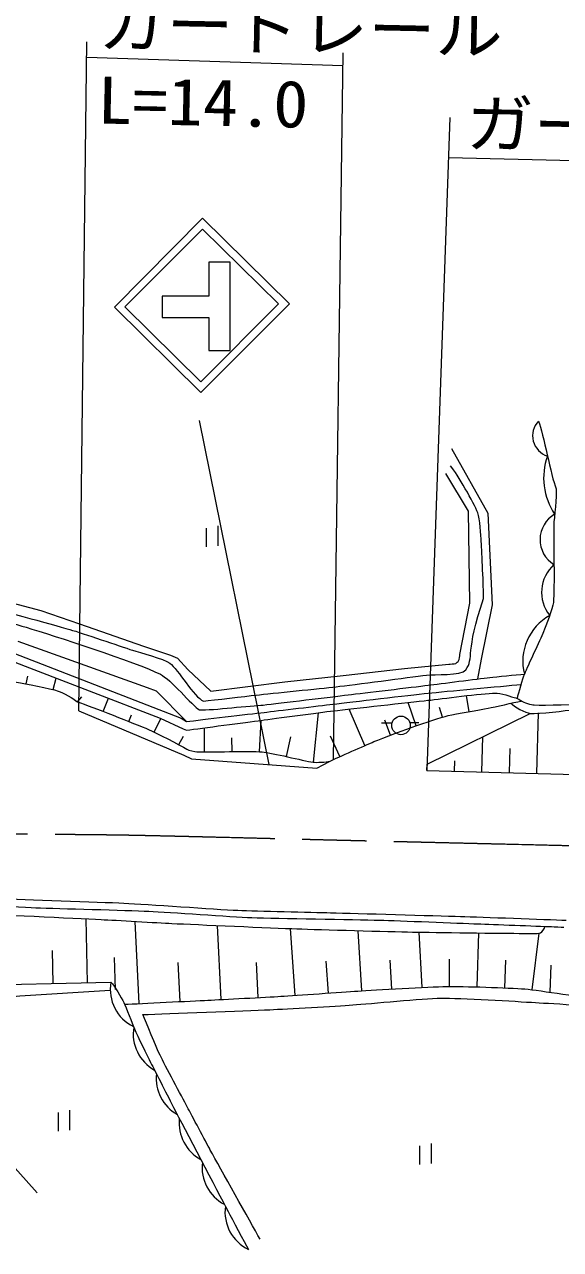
# Model space of a CAD drawing. Units: millimetres, scale not verified. Extents: x 40000 to 680000, y 20000 to 380000.
# Drawn here: x 512936 to 542196, y 251819 to 318631 of the extents above; entities that cross this region are included whole.
import ezdxf
from ezdxf.enums import TextEntityAlignment as Align

# ---------------------------------------------------------------- set-up
doc = ezdxf.new("R2010")
doc.units = ezdxf.units.MM
doc.header["$LTSCALE"] = 1000
doc.linetypes.add('CHAIN', pattern=[18.5, 12, -1.5, 3.5, -1.5])
doc.layers.add('M-BMK', color=2, linetype='CHAIN', lineweight=13)
doc.layers.add('M-WORK', color=1, linetype='Continuous', lineweight=13)
doc.styles.add('ＭＳ ゴシック', font='')
doc.styles.get('ＭＳ ゴシック').set_extended_font_data('MS Gothic')

msp = doc.modelspace()

# ---------------------------------------------------------------- linework, layer by layer
at = {"layer": 'M-BMK'}
msp.add_open_spline([(477615, 275286), (477846, 275269), (478044, 275255), (478193, 275248), (479883, 275170), (484958, 275037), (486650, 274996), (488671, 274947), (494737, 274840), (496759, 274798), (499157, 274748), (506351, 274574), (508749, 274533), (510693, 274500), (516526, 274464), (518470, 274429), (520868, 274386), (528059, 274199), (530457, 274142), (534382, 274049), (546159, 273770), (550084, 273679), (555106, 273563), (570172, 273223), (575194, 273108), (575245, 273107), (575400, 273102), (575452, 273100)], degree=3, knots=[0, 0, 0, 0, 1, 1, 1, 2, 2, 2, 3, 3, 3, 4, 4, 4, 5, 5, 5, 6, 6, 6, 7, 7, 7, 8, 8, 8, 9, 9, 9, 9], dxfattribs=at)
at = {"layer": 'M-WORK'}
for p, q in [((515898, 281202), (516346, 317691)), ((516335, 316854), (530316, 316397)), ((529799, 278540), (530325, 317077)), ((536154, 313556), (534905, 277945)), ((536078, 311380), (577372, 310415)), ((522996, 305670), (522996, 303821)), ((524170, 305670), (522996, 305670)), ((522996, 303821), (520449, 303821)), ((522477, 297038), (526270, 278266)), ((522860, 291169), (522860, 290151)), ((523492, 291290), (523492, 290206)), ((536701, 284277), (537239, 287070)), ((513037, 282671), (513115, 283084)), ((514503, 282356), (514664, 282985)), ((515834, 281686), (516065, 281956)), ((537215, 281157), (537063, 282024)), ((517240, 281163), (517517, 281886)), ((531522, 279309), (530659, 281296)), ((534322, 280385), (533880, 281652)), ((535748, 280850), (535588, 281382)), ((515898, 281202), (521630, 278778)), ((518638, 280619), (518784, 280988)), ((520020, 280037), (520374, 280772)), ((525768, 278967), (525858, 280679)), ((528711, 278397), (528994, 281095)), ((532914, 279867), (532605, 280688)), ((534917, 278293), (540540, 281059)), ((540906, 277787), (540993, 281096)), ((522769, 278953), (522765, 280274)), ((532427, 280537), (533000, 280543)), ((533973, 280553), (534469, 280558)), ((521355, 279354), (521609, 279824)), ((524268, 278974), (524258, 279732)), ((527243, 278702), (527483, 279783)), ((530151, 278701), (529648, 279812)), ((537907, 277866), (537958, 279789)), ((539407, 277827), (539441, 279135)), ((534905, 277945), (576492, 276854)), ((534908, 277945), (534917, 278293)), ((536408, 277905), (536423, 278473)), ((516379, 266369), (516303, 269852)), ((519192, 265229), (518970, 269715)), ((523678, 265455), (523470, 269491)), ((527712, 265680), (527464, 269323)), ((531356, 265927), (531158, 269208)), ((534638, 266114), (534488, 269126)), ((537652, 266140), (537733, 269083)), ((540647, 265987), (541032, 269073)), ((514508, 266328), (514468, 268135)), ((517905, 266001), (517854, 267738)), ((521435, 265341), (521328, 267472)), ((525695, 265560), (525593, 267480)), ((529534, 265806), (529413, 267537)), ((532996, 266025), (532905, 267598)), ((536144, 266167), (536144, 267657)), ((539151, 266088), (539215, 267600)), ((541628, 265850), (541679, 267334)), ((514766, 259298), (514766, 258280)), ((515398, 259418), (515398, 258334)), ((534500, 257478), (534500, 256460)), ((535133, 257598), (535133, 256514))]:
    msp.add_line(p, q, dxfattribs=at)
for points in [[(522648, 308064), (527394, 303394), (522570, 298557), (517847, 303223)], [(522656, 307476), (526801, 303390), (522558, 299151), (518410, 303226)]]:
    msp.add_lwpolyline(points, close=True, dxfattribs=at)
for points in [[(522996, 302649), (522996, 300850), (524170, 300850), (524170, 305670)], [(520449, 303821), (520449, 302649), (522996, 302649)], [(511781, 302956), (509809, 296959), (508876, 292942), (507627, 288314), (513826, 286674), (515948, 285944), (519433, 284724), (520901, 284226), (521294, 284078), (521851, 283460), (523109, 282269)], [(536248, 295497), (538220, 291975), (538474, 286987), (537873, 284016), (537664, 282938)], [(537239, 287070), (537166, 292090), (535929, 294143)], [(512575, 285001), (519641, 282463), (520128, 282286), (521778, 280613)], [(504940, 283931), (512351, 284346), (521498, 280790), (521778, 280613)], [(505587, 283522), (509377, 283780), (512165, 283942), (516462, 282296), (520334, 280790), (521598, 280211), (521782, 280145)], [(523109, 282269), (527151, 282785), (530338, 283124), (533687, 283508), (536092, 283750)], [(521630, 278778), (522052, 278578), (528890, 278072), (529588, 278441)], [(506038, 265452), (509507, 266220), (517651, 266397)], [(513627, 254908), (507722, 261514), (507117, 265113), (512679, 265659), (517619, 265960)]]:
    msp.add_lwpolyline(points, dxfattribs=at)
msp.add_circle((533488, 280404), 508, dxfattribs=at)
for centre, radius, start, end in [((541844, 296204), 1169, 136.78478, 252.04269), ((544820, 293896), 3544, 160.26686, 213.83374), ((542672, 290540), 1595, 119.9396, 238.50959), ((543198, 287663), 2037, 131.84787, 218.59159), ((542976, 283907), 2839, 118.86328, 194.28485), ((519897, 266017), 2278, 170.40225, 243.75154), ((521149, 263587), 2278, 170.91193, 240.6922), ((522402, 261158), 2278, 173.916, 240.49618), ((523654, 258728), 2278, 173.99281, 241.26395), ((524907, 256299), 2278, 173.22333, 242.18622), ((526159, 253869), 2278, 172.31061, 244.14205)]:
    msp.add_arc(centre, radius, start, end, dxfattribs=at)
for points, knots in [([(540993, 297005), (541263, 296292), (541672, 294026), (541952, 293315), (542010, 292920), (541837, 291723), (541827, 291325), (541807, 290482), (541885, 287949), (541805, 287110), (541773, 286773), (541397, 285820), (541270, 285507), (541081, 285038), (540412, 283676), (540225, 283206), (540123, 282949), (539884, 282150), (539828, 281879)], [0, 0, 0, 0, 1, 1, 1, 2, 2, 2, 3, 3, 3, 4, 4, 4, 5, 5, 5, 6, 6, 6, 6]), ([(484671, 281184), (485040, 281638), (486412, 282768), (486928, 283043), (487932, 283577), (491141, 284759), (492193, 285192), (492766, 285428), (494445, 286269), (495054, 286387), (495881, 286547), (498420, 286539), (499262, 286559), (499644, 286569), (500795, 286482), (501174, 286537), (502271, 286696), (505518, 287420), (506607, 287623), (506797, 287659), (507375, 287759), (507566, 287729), (508114, 287642), (509717, 287187), (510253, 287044), (511287, 286767), (514390, 285936), (515416, 285632), (516106, 285428), (518149, 284733), (518830, 284504), (519240, 284366), (520523, 284050), (520875, 283798), (521324, 283477), (522190, 281925), (522708, 281733), (523254, 281768), (525001, 281998), (525574, 282060), (526449, 282154), (529074, 282411), (529947, 282513), (530935, 282628), (533893, 283016), (534879, 283145), (535309, 283201), (536769, 283092), (537028, 283440), (537507, 284082), (536970, 284371), (537998, 287325), (537995, 287950), (537905, 289813), (537871, 290434), (537854, 290748), (537805, 291702), (537687, 291994), (537461, 292548), (536580, 294106), (536193, 294563)], [0, 0, 0, 0, 1, 1, 1, 2, 2, 2, 3, 3, 3, 4, 4, 4, 5, 5, 5, 6, 6, 6, 7, 7, 7, 8, 8, 8, 9, 9, 9, 10, 10, 10, 11, 11, 11, 12, 12, 12, 13, 13, 13, 14, 14, 14, 15, 15, 15, 16, 16, 16, 17, 17, 17, 18, 18, 18, 19, 19, 19, 20, 20, 20, 20]), ([(485334, 281291), (485603, 281648), (486711, 282358), (487065, 282700), (488640, 283373), (493456, 285222), (495126, 285914), (495875, 286122), (498237, 285990), (499014, 286020), (499585, 286041), (501301, 286105), (501870, 286167), (502696, 286257), (505122, 286745), (505942, 286879), (506252, 286930), (507207, 287139), (507518, 287094), (508640, 286932), (511943, 286086), (513029, 285756), (514513, 285305), (518958, 283876), (520352, 283195), (520910, 282924), (522101, 281483), (522481, 281246), (523226, 281231), (525307, 281489), (525969, 281515), (526904, 281631), (529669, 281956), (530605, 282068), (531478, 282173), (534095, 282488), (534967, 282595), (535642, 282678), (537664, 282938), (538339, 283016), (538706, 283059), (539746, 283163), (540225, 283206)], [0, 0, 0, 0, 1, 1, 1, 2, 2, 2, 3, 3, 3, 4, 4, 4, 5, 5, 5, 6, 6, 6, 7, 7, 7, 8, 8, 8, 9, 9, 9, 10, 10, 10, 11, 11, 11, 12, 12, 12, 13, 13, 13, 14, 14, 14, 14]), ([(540053, 281735), (540178, 281656), (540612, 281522), (540760, 281517), (541347, 281495), (543110, 281552), (543696, 281599), (544346, 281652), (546286, 281921), (546932, 282013), (548627, 282256), (553706, 283021), (555398, 283277), (556715, 283476), (560663, 284094), (561981, 284287), (563009, 284437), (566099, 284858), (567129, 284994), (568006, 285111), (570641, 285429), (571517, 285551), (571647, 285569), (572031, 285655), (572157, 285694)], [0, 0, 0, 0, 1, 1, 1, 2, 2, 2, 3, 3, 3, 4, 4, 4, 5, 5, 5, 6, 6, 6, 7, 7, 7, 8, 8, 8, 8]), ([(539491, 281611), (539644, 281430), (540304, 281082), (540540, 281059), (541025, 281011), (542483, 281221), (542969, 281265), (543659, 281327), (545729, 281497), (546415, 281588), (549436, 281988), (556491, 283056), (559507, 283487), (560509, 283630), (563423, 284166), (566507, 284461), (566715, 284489), (567347, 284510), (567555, 284536), (568955, 284806), (570331, 284929), (571023, 285042)], [0, 0, 0, 0, 1, 1, 1, 2, 2, 2, 3, 3, 3, 4, 4, 4, 5, 5, 5, 6, 6, 6, 7, 7, 7, 7]), ([(536092, 283750), (536168, 283740), (536402, 283764), (536475, 283788), (536515, 283802), (536617, 283892), (536635, 283931), (536665, 283995), (536705, 284206), (536701, 284277)], [0, 0, 0, 0, 1, 1, 1, 2, 2, 2, 3, 3, 3, 3]), ([(498316, 283104), (498943, 283120), (500824, 283206), (501450, 283246), (502178, 283293), (504358, 283528), (505087, 283541), (505562, 283549), (506980, 283400), (507452, 283351), (508464, 283245), (511498, 282911), (512504, 282763), (512964, 282696), (514334, 282423), (514775, 282279), (515007, 282204), (515652, 281842), (515837, 281684)], [0, 0, 0, 0, 1, 1, 1, 2, 2, 2, 3, 3, 3, 4, 4, 4, 5, 5, 5, 6, 6, 6, 6]), ([(521778, 280613), (522625, 280714), (525165, 281015), (526012, 281115), (526761, 281204), (529009, 281470), (529759, 281557), (530801, 281679), (533926, 282050), (534969, 282161), (535921, 282262), (538959, 282540), (540035, 282633)], [0, 0, 0, 0, 1, 1, 1, 2, 2, 2, 3, 3, 3, 4, 4, 4, 4]), ([(521782, 280145), (522598, 280252), (525045, 280572), (525861, 280679), (526652, 280783), (529021, 281104), (529813, 281199), (530841, 281322), (533931, 281658), (534961, 281771), (535697, 281852), (537901, 282150), (538642, 282170), (538872, 282176), (539542, 281966), (539763, 281899), (539828, 281879), (540008, 281780), (540060, 281736)], [0, 0, 0, 0, 1, 1, 1, 2, 2, 2, 3, 3, 3, 4, 4, 4, 5, 5, 5, 6, 6, 6, 6]), ([(515837, 281684), (516623, 281413), (518949, 280510), (519712, 280180), (520143, 279994), (521397, 279348), (521799, 279105)], [0, 0, 0, 0, 1, 1, 1, 2, 2, 2, 2]), ([(529588, 278441), (530067, 278670), (531523, 279317), (532014, 279519), (532467, 279705), (533843, 280217), (534304, 280379), (534653, 280501), (535704, 280850), (536062, 280938), (536494, 281043), (537810, 281254), (538245, 281341), (538602, 281412), (539669, 281651), (540025, 281728), (540032, 281730), (540053, 281735), (540060, 281736)], [0, 0, 0, 0, 1, 1, 1, 2, 2, 2, 3, 3, 3, 4, 4, 4, 5, 5, 5, 6, 6, 6, 6]), ([(521799, 279105), (521899, 279052), (522233, 278962), (522347, 278958), (523059, 278932), (525199, 279020), (525908, 278958), (526474, 278908), (528128, 278478), (528690, 278399), (528868, 278374), (529413, 278399), (529588, 278441)], [0, 0, 0, 0, 1, 1, 1, 2, 2, 2, 3, 3, 3, 4, 4, 4, 4]), ([(430349, 270889), (431456, 270994), (434789, 271474), (435893, 271608), (436806, 271718), (439515, 272020), (440430, 272110), (441145, 272181), (443302, 272265), (444020, 272291), (444655, 272313), (446560, 272357), (447196, 272351), (447952, 272344), (450220, 272248), (450976, 272228), (451950, 272202), (454874, 272147), (455848, 272123), (456821, 272099), (459738, 272002), (460711, 271990), (462873, 271964), (469361, 271967), (471524, 271936), (472318, 271925), (474698, 271804), (475492, 271781), (477283, 271730), (482656, 271592), (484448, 271566), (487184, 271527), (495394, 271487), (498130, 271454), (499739, 271435), (504564, 271364), (506172, 271305), (507242, 271267), (510445, 271023), (511515, 270970), (512884, 270904), (516996, 270778), (518365, 270710), (519609, 270648), (523338, 270376), (524583, 270319), (525595, 270272), (528633, 270216), (529646, 270189), (531065, 270149), (535320, 270029), (536739, 269984), (537893, 269947), (541355, 269824), (542509, 269779)], [0, 0, 0, 0, 1, 1, 1, 2, 2, 2, 3, 3, 3, 4, 4, 4, 5, 5, 5, 6, 6, 6, 7, 7, 7, 8, 8, 8, 9, 9, 9, 10, 10, 10, 11, 11, 11, 12, 12, 12, 13, 13, 13, 14, 14, 14, 15, 15, 15, 16, 16, 16, 17, 17, 17, 18, 18, 18, 18]), ([(433355, 270993), (433877, 271080), (435448, 271316), (435973, 271385), (436448, 271448), (437876, 271612), (438353, 271657), (438988, 271716), (440897, 271859), (441533, 271905), (442071, 271944), (443687, 272059), (444226, 272081), (444823, 272106), (446614, 272146), (447211, 272142), (447754, 272139), (449382, 272070), (449925, 272047), (450663, 272016), (452877, 271883), (453615, 271871), (454714, 271853), (458010, 271902), (459108, 271894), (459785, 271889), (461813, 271823), (462489, 271809), (464915, 271757), (472195, 271666), (474620, 271567), (475013, 271551), (476165, 271250), (476557, 271234), (477863, 271182), (481785, 271229), (483092, 271225), (484093, 271222), (487096, 271209), (488097, 271196), (490454, 271167), (497523, 271049), (499880, 271018), (501368, 270999), (505835, 271005), (507323, 270948), (508036, 270921), (510164, 270654), (510876, 270598), (511411, 270556), (513019, 270478), (513556, 270458), (514788, 270412), (518487, 270325), (519720, 270269), (520845, 270218), (524215, 269965), (525341, 269921), (526736, 269868), (530923, 269821), (532318, 269782), (533392, 269753), (536613, 269622), (537686, 269581), (538491, 269551), (540903, 269458), (541708, 269427), (541843, 269422), (542248, 269405), (542383, 269399)], [0, 0, 0, 0, 1, 1, 1, 2, 2, 2, 3, 3, 3, 4, 4, 4, 5, 5, 5, 6, 6, 6, 7, 7, 7, 8, 8, 8, 9, 9, 9, 10, 10, 10, 11, 11, 11, 12, 12, 12, 13, 13, 13, 14, 14, 14, 15, 15, 15, 16, 16, 16, 17, 17, 17, 18, 18, 18, 19, 19, 19, 20, 20, 20, 21, 21, 21, 22, 22, 22, 23, 23, 23, 23]), ([(505960, 268932), (506668, 269305), (509007, 269981), (509805, 270044), (511265, 270159), (515662, 269871), (517126, 269814), (517898, 269783), (520211, 269639), (520982, 269603), (522347, 269538), (526443, 269359), (527809, 269310), (529068, 269265), (532848, 269158), (534108, 269133), (535327, 269108), (538982, 269067), (540201, 269059), (540381, 269058), (540930, 269032), (541101, 269088), (541182, 269116), (541349, 269355), (541347, 269441)], [0, 0, 0, 0, 1, 1, 1, 2, 2, 2, 3, 3, 3, 4, 4, 4, 5, 5, 5, 6, 6, 6, 7, 7, 7, 8, 8, 8, 8]), ([(517651, 266397), (517847, 266204), (518230, 265540), (518354, 265295), (518490, 265025), (518822, 264132), (518938, 263853), (519094, 263477), (519641, 262384), (519823, 262019), (520069, 261526), (520823, 260053), (521077, 259564), (521668, 258428), (523451, 255027), (524049, 253895), (524269, 253478), (524939, 252233), (525166, 251819)], [0, 0, 0, 0, 1, 1, 1, 2, 2, 2, 3, 3, 3, 4, 4, 4, 5, 5, 5, 6, 6, 6, 6]), ([(518403, 265191), (519313, 265235), (522041, 265371), (522951, 265418), (523748, 265459), (526138, 265580), (526934, 265628), (527773, 265679), (530289, 265863), (531128, 265913), (532097, 265971), (535005, 266154), (535975, 266166), (536831, 266177), (539400, 266095), (540253, 266029), (541088, 265964), (543568, 265513), (544405, 265513), (545127, 265513), (547261, 265939), (547977, 266029), (548729, 266123), (550988, 266364), (551743, 266431)], [0, 0, 0, 0, 1, 1, 1, 2, 2, 2, 3, 3, 3, 4, 4, 4, 5, 5, 5, 6, 6, 6, 7, 7, 7, 8, 8, 8, 8]), ([(519404, 264633), (520791, 264675), (524950, 264833), (526336, 264897), (527240, 264939), (529953, 265099), (530856, 265160), (531818, 265226), (534697, 265517), (535661, 265529), (536695, 265542), (539793, 265354), (540824, 265287), (541776, 265225), (544647, 265099), (545577, 264886), (545968, 264572), (547033, 264127), (547284, 263812)], [0, 0, 0, 0, 1, 1, 1, 2, 2, 2, 3, 3, 3, 4, 4, 4, 5, 5, 5, 6, 6, 6, 6]), ([(525794, 252382), (525246, 253350), (523618, 256265), (523081, 257240), (522823, 257707), (522071, 259122), (521821, 259594), (521522, 260159), (520610, 261847), (520334, 262423), (520126, 262856), (519568, 264183), (519404, 264633)], [0, 0, 0, 0, 1, 1, 1, 2, 2, 2, 3, 3, 3, 4, 4, 4, 4])]:
    msp.add_open_spline(points, degree=3, knots=knots, dxfattribs=at)

# ---------------------------------------------------------------- texts
at = {"layer": 'M-WORK', "style": 'ＭＳ ゴシック'}
for s, width, p in [('ガードレール', 1.05, (516961, 316664)), ('L=14.0', 1.1, (516875, 312465)), ('ガードレール L=43.5', 1.05, (537005, 311197))]:
    msp.add_text(s, height=2566, rotation=358.825, dxfattribs=dict(at, width=width)).set_placement(p, align=Align.BOTTOM_LEFT)

doc.saveas('drawing.dxf')
